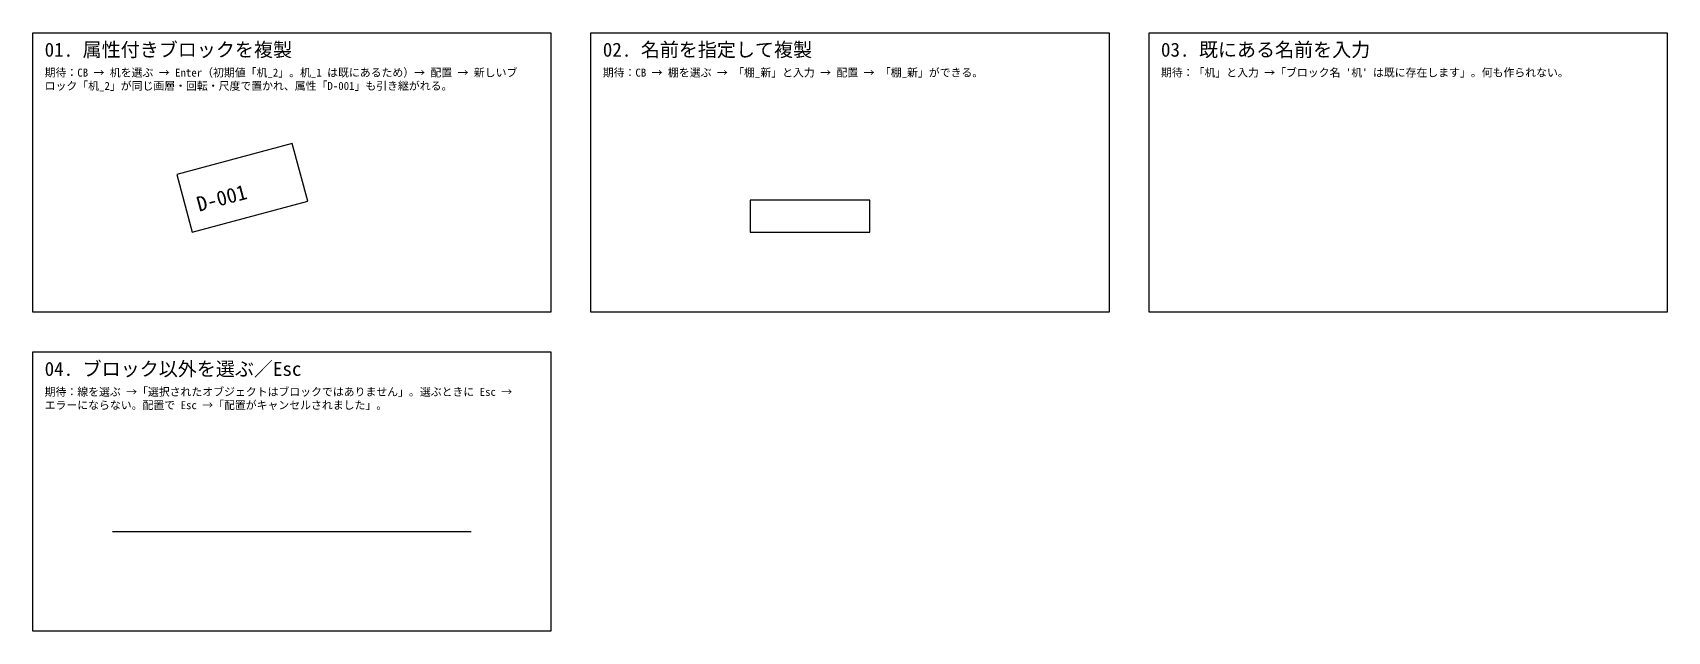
# Model space of a CAD drawing. Header units: millimetres. Extents: x 0 to 410, y -150 to 0.
import ezdxf

# ---------------------------------------------------------------- set-up
doc = ezdxf.new("R2010")
doc.units = ezdxf.units.MM
for name, color, linetype in [('TEST_区画', 9, 'Continuous'), ('TEST_見出し', 8, 'Continuous'), ('家具', 3, 'Continuous')]:
    doc.layers.add(name, color=color, linetype=linetype)
doc.styles.add('TEST_JP', font='msgothic.ttc')

# ---------------------------------------------------------------- blocks, each defined once
blk = doc.blocks.new('机')
blk.add_lwpolyline([(0, 0), (20, 0), (20, 10), (0, 10)], close=True)
blk.add_attdef('品番', (2, 3), '', height=2.5)
blk = doc.blocks.new('棚')
blk.add_lwpolyline([(0, 0), (30, 0), (30, 8), (0, 8)], close=True)

msp = doc.modelspace()

# ---------------------------------------------------------------- linework, layer by layer
msp.add_line((20, -125), (110, -125))
at = {"layer": 'TEST_区画'}
for points in [[(0, 0), (130, 0), (130, -70), (0, -70)], [(140, 0), (270, 0), (270, -70), (140, -70)], [(280, 0), (410, 0), (410, -70), (280, -70)], [(0, -80), (130, -80), (130, -150), (0, -150)]]:
    msp.add_lwpolyline(points, close=True, dxfattribs=at)

# ---------------------------------------------------------------- block references
at = {"layer": '家具', "xscale": 1.5, "yscale": 1.5, "rotation": 15}
msp.add_blockref('机', (40, -50), dxfattribs=at).add_auto_attribs({'品番': 'D-001'})
at = {"layer": '家具', "color": 1}
msp.add_blockref('棚', (180, -50), dxfattribs=at)

# ---------------------------------------------------------------- texts
at = {"layer": 'TEST_見出し', "style": 'TEST_JP'}
for s, p in [('01. 属性付きブロックを複製', (3, -6)), ('02. 名前を指定して複製', (143, -6)), ('03. 既にある名前を入力', (283, -6)), ('04. ブロック以外を選ぶ／Esc', (3, -86))]:
    msp.add_text(s, height=3.5, dxfattribs=at).set_placement(p)
at = {"layer": 'TEST_見出し', "char_height": 2, "width": 120, "attachment_point": 1, "style": 'TEST_JP'}
for s, insert in [('期待：CB → 机を選ぶ → Enter（初期値「机_2」。机_1 は既にあるため）→ 配置 → 新しいブロック「机_2」が同じ画層・回転・尺度で置かれ、属性「D-001」も引き継がれる。', (3, -9)), ('期待：CB → 棚を選ぶ → 「棚_新」と入力 → 配置 → 「棚_新」ができる。', (143, -9)), ("期待：「机」と入力 →「ブロック名 '机' は既に存在します」。何も作られない。", (283, -9)), ('期待：線を選ぶ →「選択されたオブジェクトはブロックではありません」。選ぶときに Esc → エラーにならない。配置で Esc →「配置がキャンセルされました」。', (3, -89))]:
    msp.add_mtext(s, dxfattribs=dict(at, insert=insert))

doc.saveas('drawing.dxf')
